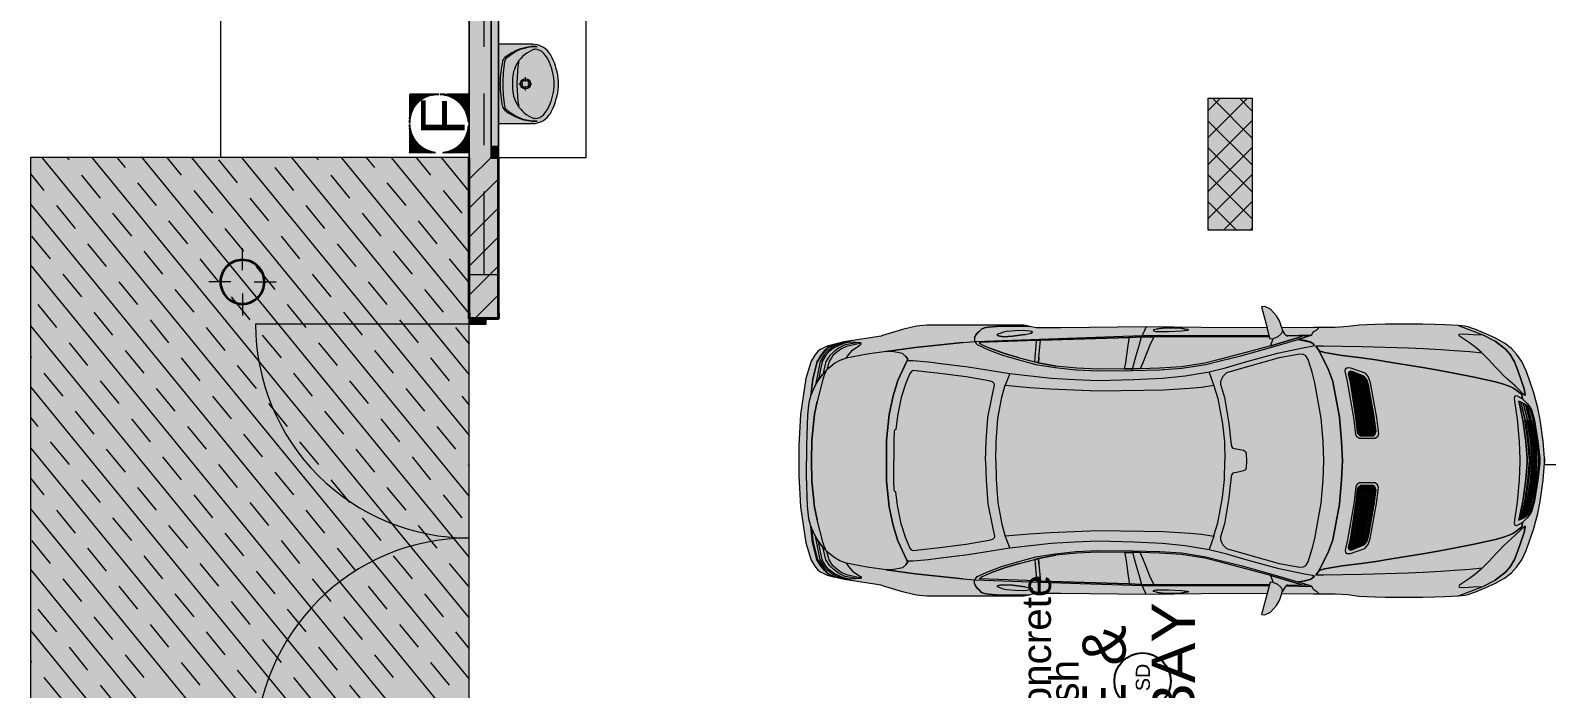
# Model space of a CAD drawing. Header units: millimetres. Extents: x -434067 to 834715, y -524312 to 693139.
# Drawn here: x 227685 to 238047, y 250542 to 255039 of the extents above; entities that cross this region are included whole.
import ezdxf

# ---------------------------------------------------------------- set-up
doc = ezdxf.new("R2010")
doc.units = ezdxf.units.MM
doc.layers.get('0').update_dxf_attribs({"color": 120})
for name, color, linetype in [('Labels', 7, 'Continuous'), ('LIGHTING', 1, 'Continuous'), ('PDF_2D Drafting - General', 7, 'Continuous')]:
    doc.layers.add(name, color=color, linetype=linetype)
doc.layers.add('PDF_Interior$-$Furniture$', color=7, linetype='Continuous', true_color=0x6a6a6a)
doc.layers.add('PDF_Structural - Bearing', color=7, linetype='Continuous', true_color=0xffffff)
doc.styles.add('PDF Arial-BoldMT', font='arial.ttf')
doc.styles.add('PDF ArialMT', font='arial.ttf')
doc.styles.get("Standard").update_dxf_attribs({"font": 'arial.ttf'})

# ---------------------------------------------------------------- blocks, each defined once
blk = doc.blocks.new('SD')
blk.add_circle((-7.6, 4.5), 100)
at = {"insert": (-43, 28.4), "char_height": 50, "attachment_point": 1}
blk.add_mtext_dynamic_manual_height_columns('SD', width=168.258, gutter_width=12.5, heights=[2.5], dxfattribs=at)

msp = doc.modelspace()

# ---------------------------------------------------------------- hatches: boundary and pattern name
at = {"layer": 'LIGHTING'}
h = msp.add_hatch(dxfattribs=at)
h.set_pattern_fill('ANSI31', color=1, angle=90)
h.set_pattern_definition([(135, (302847.09107, -102871.42838), (-0.08838834765, -0.08838834765), [])])
h.paths.add_polyline_path([(230278, 254203), (230454, 254203, -0.378758), (230278, 254402)])
h.paths.add_polyline_path([(230678, 254203), (230678, 254387, -0.358673), (230503, 254203)])
h.paths.add_polyline_path([(230278, 254603), (230278, 254402, -0.414214), (230478, 254602)])
h.paths.add_polyline_path([(230478, 254602, -0.393647), (230678, 254416), (230678, 254603)])
at = {"layer": 'PDF_2D Drafting - General', "true_color": 0xffffff, "transparency": 33554559}
msp.add_hatch(color=7, dxfattribs=at).paths.add_polyline_path([(227685, 254171), (230662, 254171), (230684, 254171), (230684, 249971), (230584, 249971), (230584, 249871), (227685, 249871)])
at = {"layer": 'PDF_Interior$-$Furniture$', "true_color": 0xffffff, "transparency": 33554559}
for points in [[(231113, 254944), (230884, 254944), (230884, 254404), (231113, 254404), (231129, 254404), (231145, 254406), (231160, 254410), (231175, 254416), (231190, 254423), (231203, 254432), (231215, 254443), (231226, 254455), (231238, 254472), (231249, 254491), (231258, 254510), (231266, 254530), (231273, 254549), (231279, 254571), (231284, 254591), (231288, 254612), (231291, 254634), (231294, 254655), (231294, 254674), (231294, 254692), (231291, 254714), (231288, 254735), (231284, 254756), (231279, 254777), (231274, 254794), (231266, 254817), (231258, 254837), (231249, 254856), (231238, 254875), (231226, 254892), (231215, 254904), (231203, 254915), (231190, 254924), (231175, 254931), (231160, 254937), (231145, 254941), (231129, 254943), (231121, 254944)], [(238032, 252116), (238023, 252233), (238002, 252379), (237986, 252461), (237974, 252511), (237960, 252563), (237927, 252656), (237908, 252713), (237877, 252776), (237841, 252828), (237808, 252866), (237759, 252902), (237734, 252917), (237698, 252937), (237628, 252968), (237557, 252997), (237541, 253003), (237511, 253013), (237488, 253018), (237443, 253024), (237352, 253028), (237282, 253030), (237198, 253032), (236945, 253032), (236875, 253030), (236818, 253028), (236766, 253026), (236747, 253024), (236691, 253015), (236601, 253009), (236454, 253009), (236237, 253006), (236221, 253054), (236202, 253088), (236161, 253135), (236121, 253152), (236099, 253150), (236136, 253007), (235685, 253010), (235312, 253013), (234727, 253006), (234633, 253006), (234574, 253008), (234558, 253008), (234516, 253017), (234488, 253023), (234471, 253026), (233812, 253026), (233764, 253021), (233744, 253018), (233721, 253013), (233645, 252995), (233509, 252954), (233499, 252950), (233394, 252935), (233247, 252911), (233182, 252896), (233130, 252882), (233103, 252869), (233083, 252858), (233065, 252843), (233045, 252821), (233021, 252779), (232984, 252660), (232949, 252416), (232937, 252202), (232936, 252099), (238032, 252099)], [(238032, 252083), (238032, 252099), (232936, 252099), (232937, 251997), (232949, 251783), (232984, 251539), (233021, 251420), (233045, 251378), (233065, 251356), (233083, 251341), (233103, 251330), (233130, 251317), (233182, 251303), (233247, 251288), (233394, 251264), (233499, 251249), (233509, 251245), (233645, 251204), (233721, 251186), (233744, 251181), (233764, 251178), (233812, 251173), (234471, 251173), (234488, 251176), (234516, 251182), (234558, 251191), (234574, 251191), (234633, 251193), (234727, 251193), (235312, 251186), (235685, 251189), (236136, 251193), (236099, 251049), (236121, 251047), (236161, 251064), (236202, 251111), (236221, 251145), (236237, 251193), (236454, 251190), (236601, 251190), (236691, 251184), (236747, 251175), (236766, 251173), (236818, 251171), (236875, 251169), (236945, 251167), (237198, 251167), (237282, 251169), (237352, 251171), (237443, 251175), (237488, 251181), (237511, 251186), (237541, 251196), (237557, 251202), (237628, 251231), (237698, 251262), (237734, 251282), (237759, 251297), (237808, 251333), (237841, 251371), (237877, 251423), (237908, 251486), (237927, 251544), (237960, 251635), (237974, 251688), (237986, 251738), (238002, 251820), (238023, 251966)]]:
    msp.add_hatch(color=7, dxfattribs=at).paths.add_polyline_path(points)
at = {"layer": 'PDF_Structural - Bearing', "transparency": 33554559}
for color, points in [(256, [(230884, 254171), (230834, 254171), (230684, 254171), (230684, 255671), (230834, 255671), (230884, 255671)]), (256, [(230884, 254171), (230834, 254171), (230684, 254171), (230684, 255671), (230834, 255671), (230884, 255671)]), (7, [(230684, 254171), (230834, 254171), (230884, 254171), (230884, 253071), (230799, 253071), (230684, 253071)])]:
    msp.add_hatch(color=color, dxfattribs=at).paths.add_polyline_path(points)

# ---------------------------------------------------------------- linework, layer by layer
at = {"layer": 'PDF_2D Drafting - General', "color": 8, "lineweight": 15, "true_color": 0x7f7f7f}
for points in [[(230884, 254171), (231484, 254171), (231484, 256575)], [(230662, 254171), (227685, 254171), (227685, 249871), (230584, 249871), (230584, 249971), (230684, 249971), (230684, 254171), (230662, 254171), (227685, 254171), (227685, 245572), (230662, 245572), (230684, 245572), (230684, 249771), (230584, 249771), (230584, 249871), (227685, 249871), (227685, 245572), (230662, 245572), (230944, 245572)], [(238320, 252071), (238314, 252071), (238032, 252071)]]:
    msp.add_lwpolyline(points, dxfattribs=at)
at = {"layer": 'PDF_2D Drafting - General', "color": 253, "lineweight": 18, "true_color": 0xaaaaaa}
for points in [[(235735, 254307), (236003, 254575)], [(235735, 254491), (235819, 254575)], [(236034, 254303), (235763, 254575)], [(236034, 254487), (235947, 254575)], [(235735, 254123), (236034, 254423)], [(236034, 254120), (235735, 254420)], [(235735, 253939), (236034, 254239)], [(236034, 253936), (235735, 254236)], [(227764, 254171), (230684, 250607)], [(227935, 254171), (227949, 254154)], [(228105, 254171), (230684, 251023)], [(228276, 254171), (228332, 254102)], [(228446, 254171), (230684, 251439)], [(228617, 254171), (228716, 254050)], [(228787, 254171), (230684, 251855)], [(228971, 254154), (229099, 253998)], [(229128, 254171), (230684, 252271)], [(229355, 254102), (229483, 253946)], [(229469, 254171), (230684, 252687)], [(229639, 254171), (229653, 254154)], [(229810, 254171), (230684, 253103)], [(229980, 254171), (230037, 254102)], [(230151, 254171), (230684, 253520)], [(230321, 254171), (230420, 254050)], [(230492, 254171), (230684, 253936)], [(230676, 254154), (230684, 254144)], [(227685, 254060), (227778, 253946)], [(228034, 254050), (228162, 253894)], [(228417, 253998), (228545, 253842)], [(229738, 254050), (229866, 253894)], [(230122, 253998), (230250, 253842)], [(235735, 253755), (236034, 254055)], [(236034, 253752), (235735, 254052)], [(228801, 253946), (228929, 253790)], [(229185, 253894), (229312, 253738)], [(230506, 253946), (230633, 253790)], [(227685, 253852), (230684, 250190)], [(227863, 253842), (227991, 253686)], [(228247, 253790), (228375, 253634)], [(229568, 253842), (229696, 253686)], [(229952, 253790), (230079, 253634)], [(235927, 253675), (235735, 253868)], [(235838, 253675), (236034, 253871)], [(228630, 253738), (228758, 253582)], [(229014, 253686), (229142, 253530)], [(230335, 253738), (230463, 253582)], [(235744, 253675), (235735, 253684)], [(236022, 253675), (236034, 253688)], [(227693, 253634), (227821, 253478)], [(228076, 253582), (228204, 253426)], [(229398, 253634), (229525, 253478)], [(229781, 253582), (229909, 253426)], [(228460, 253530), (228588, 253374)], [(228843, 253478), (228971, 253322)], [(230165, 253530), (230293, 253374)], [(230548, 253478), (230676, 253322)], [(227685, 253436), (230584, 249896)], [(227906, 253374), (228034, 253218)], [(229227, 253426), (229355, 253270)], [(229611, 253374), (229738, 253218)], [(228290, 253322), (228417, 253166)], [(228673, 253270), (228801, 253114)], [(229994, 253322), (230122, 253166)], [(230378, 253270), (230506, 253114)], [(227735, 253166), (227863, 253010)], [(229057, 253218), (229185, 253062)], [(229440, 253166), (229568, 253010)], [(228119, 253114), (228247, 252958)], [(228503, 253062), (228630, 252905)], [(229824, 253114), (229952, 252958)], [(230207, 253062), (230335, 252905)], [(227685, 253020), (230264, 249871)], [(228886, 253010), (229014, 252853)], [(229270, 252958), (229398, 252802)], [(230591, 253010), (230684, 252895)], [(227949, 252905), (228076, 252749)], [(228332, 252853), (228460, 252697)], [(229653, 252905), (229781, 252749)], [(230037, 252853), (230165, 252697)], [(227685, 252812), (227693, 252802)], [(228716, 252802), (228843, 252645)], [(229099, 252749), (229227, 252593)], [(230420, 252802), (230548, 252645)], [(227778, 252697), (227906, 252541)], [(228162, 252645), (228290, 252489)], [(229483, 252697), (229611, 252541)], [(229866, 252645), (229994, 252489)], [(227685, 252603), (229923, 249871)], [(228545, 252593), (228673, 252437)], [(228929, 252541), (229057, 252385)], [(230250, 252593), (230378, 252437)], [(230633, 252541), (230684, 252479)], [(227991, 252437), (228119, 252281)], [(229312, 252489), (229440, 252333)], [(229696, 252437), (229824, 252281)], [(227685, 252395), (227735, 252333)], [(228375, 252385), (228503, 252229)], [(228758, 252333), (228886, 252177)], [(230079, 252385), (230207, 252229)], [(230463, 252333), (230591, 252177)], [(227821, 252229), (227949, 252073)], [(229142, 252281), (229270, 252125)], [(229525, 252229), (229653, 252073)], [(227685, 252187), (229582, 249871)], [(228204, 252177), (228332, 252021)], [(228588, 252125), (228716, 251969)], [(229909, 252177), (230037, 252021)], [(230293, 252125), (230420, 251969)], [(228971, 252073), (229099, 251917)], [(229355, 252021), (229483, 251865)], [(230676, 252073), (230684, 252063)], [(227685, 251979), (227778, 251865)], [(228034, 251969), (228162, 251813)], [(228417, 251917), (228545, 251761)], [(229738, 251969), (229866, 251813)], [(230122, 251917), (230250, 251761)], [(228801, 251865), (228929, 251709)], [(229185, 251813), (229312, 251657)], [(230506, 251865), (230633, 251709)], [(227685, 251771), (229241, 249871)], [(227863, 251761), (227991, 251605)], [(228247, 251709), (228375, 251553)], [(229568, 251761), (229696, 251605)], [(229952, 251709), (230079, 251553)], [(228630, 251657), (228758, 251501)], [(229014, 251605), (229142, 251449)], [(230335, 251657), (230463, 251501)], [(227693, 251553), (227821, 251397)], [(228076, 251501), (228204, 251345)], [(229398, 251553), (229525, 251397)], [(229781, 251501), (229909, 251345)], [(228460, 251449), (228588, 251293)], [(228843, 251397), (228971, 251241)], [(230165, 251449), (230293, 251293)], [(230548, 251397), (230676, 251241)], [(227685, 251355), (228900, 249871)], [(227906, 251293), (228034, 251137)], [(229227, 251345), (229355, 251189)], [(229611, 251293), (229738, 251137)], [(228290, 251241), (228417, 251085)], [(228673, 251189), (228801, 251033)], [(229994, 251241), (230122, 251085)], [(230378, 251189), (230506, 251033)], [(227735, 251085), (227863, 250929)], [(229057, 251137), (229185, 250981)], [(229440, 251085), (229568, 250929)], [(228119, 251033), (228247, 250877)], [(229824, 251033), (229952, 250877)], [(227685, 250939), (228559, 249871)], [(228503, 250981), (228630, 250825)], [(228886, 250929), (229014, 250773)], [(230207, 250981), (230335, 250825)], [(230591, 250929), (230684, 250815)], [(227949, 250825), (228076, 250669)], [(229270, 250877), (229398, 250721)], [(229653, 250825), (229781, 250669)], [(227685, 250731), (227693, 250721)], [(228332, 250773), (228460, 250617)], [(228716, 250721), (228843, 250565)], [(230037, 250773), (230165, 250617)], [(230420, 250721), (230548, 250565)], [(227778, 250617), (227906, 250460)], [(229099, 250669), (229227, 250513)], [(229483, 250617), (229611, 250460)], [(228162, 250565), (228290, 250409)], [(229866, 250565), (229994, 250409)]]:
    msp.add_lwpolyline(points, dxfattribs=at)
at = {"layer": 'PDF_2D Drafting - General', "color": 8, "lineweight": 15, "true_color": 0x7f7f7f}
msp.add_lwpolyline([(236034, 253675), (235735, 253675), (235735, 254575), (236034, 254575)], close=True, dxfattribs=at)
at = {"layer": 'PDF_2D Drafting - General', "color": 7, "lineweight": 0, "true_color": 0xffffff, "transparency": 33554559}
msp.add_solid([(236034, 253675), (235735, 253675), (236034, 254575), (235735, 254575)], dxfattribs=at)
at = {"layer": 'PDF_Interior$-$Furniture$', "lineweight": 20}
for points in [[(231113, 254944), (230884, 254944), (230884, 254404), (231113, 254404)], [(230884, 254588), (230884, 254759)], [(231068, 254690), (231068, 254719)], [(231022, 254674), (231051, 254674)], [(231068, 254628), (231068, 254657)], [(231084, 254674), (231113, 254674)], [(238032, 252116), (238032, 252099), (238032, 252116), (238032, 252099), (238032, 252083), (238032, 252099), (238032, 252116), (238023, 252233), (238002, 252379), (237986, 252461), (237974, 252511), (237960, 252563), (237927, 252656), (237908, 252713), (237877, 252776), (237841, 252828), (237808, 252866), (237759, 252902), (237734, 252917), (237698, 252937), (237628, 252968), (237557, 252997), (237541, 253003), (237511, 253013), (237488, 253018), (237443, 253024), (237352, 253028), (237282, 253030), (237198, 253032), (236945, 253032), (236875, 253030), (236818, 253028), (236766, 253026), (236747, 253024), (236691, 253015), (236601, 253009), (236454, 253009), (236237, 253006), (236221, 253054), (236202, 253088), (236161, 253135), (236121, 253152), (236099, 253150), (236136, 253007), (235685, 253010), (235312, 253013), (234727, 253006), (234633, 253006), (234574, 253008), (234558, 253008), (234516, 253017), (234488, 253023), (234471, 253026), (233812, 253026), (233764, 253021), (233744, 253018), (233721, 253013), (233645, 252995), (233509, 252954), (233499, 252950), (233394, 252935), (233247, 252911), (233182, 252896), (233130, 252882), (233103, 252869), (233083, 252858), (233065, 252843), (233045, 252821), (233021, 252779), (232984, 252660), (232949, 252416), (232937, 252202), (232936, 252099), (232937, 251997), (232949, 251783), (232984, 251539), (233021, 251420), (233045, 251378), (233065, 251356), (233083, 251341), (233103, 251330), (233130, 251317), (233182, 251303), (233178, 251305), (233147, 251318), (233132, 251329), (233113, 251348), (233090, 251376), (233060, 251423), (233029, 251540), (233018, 251648)], [(233593, 252969), (233593, 252969)], [(234058, 252906), (233947, 252896), (233731, 252873), (233947, 252896), (234058, 252906), (234139, 252913), (234143, 252913), (234581, 252929), (235283, 252954), (235667, 252953), (236150, 252954), (235667, 252953), (235288, 252953)], [(234136, 252939), (234146, 252960), (234159, 252975), (234166, 252980), (234170, 252983), (234166, 252980), (234159, 252975), (234146, 252960), (234136, 252939), (234137, 252918), (234141, 252909), (234148, 252899)], [(234143, 252913), (234581, 252929), (235283, 252954), (235279, 252945), (235283, 252954)], [(234356, 252981), (234336, 252977), (234316, 252971), (234294, 252963), (234294, 252954), (234310, 252949), (234337, 252946), (234396, 252949), (234483, 252961), (234396, 252949), (234337, 252946), (234310, 252949), (234294, 252954), (234294, 252963)], [(234514, 252984), (234493, 252987), (234472, 252988), (234415, 252986), (234357, 252981), (234356, 252981), (234336, 252977), (234316, 252971)], [(234529, 252981), (234514, 252984), (234493, 252987), (234472, 252988), (234415, 252986), (234357, 252981)], [(234465, 252958), (234464, 252960)], [(234483, 252961), (234525, 252970)], [(236383, 252952), (236353, 252941), (236321, 252931), (236162, 252885), (235949, 252826), (235819, 252793), (235710, 252766), (235552, 252740), (235401, 252731), (235270, 252728), (235217, 252727)], [(235310, 253013), (235306, 253002), (235301, 252993), (235291, 252974), (235287, 252963), (235283, 252954), (235287, 252963)], [(235301, 252993), (235306, 253002)], [(235303, 252987), (235303, 252987)], [(235423, 253005), (235422, 253005), (235402, 253002), (235381, 252998), (235361, 252993), (235361, 252987), (235377, 252983), (235404, 252981), (235463, 252981), (235551, 252986), (235592, 252991), (235601, 252994), (235596, 252996)], [(235361, 252993), (235361, 252987), (235377, 252983), (235404, 252981), (235463, 252981), (235551, 252986), (235592, 252991), (235601, 252994), (235596, 252996), (235580, 252999), (235559, 253003), (235580, 252999)], [(235381, 252998), (235402, 253002), (235422, 253005)], [(235582, 252990), (235581, 252990)], [(235853, 252733), (235982, 252772), (236208, 252833), (236392, 252872), (236445, 252882), (236461, 252887), (236450, 252899), (236432, 252911), (236396, 252920), (236350, 252928), (236384, 252939), (236411, 252948), (236440, 252957), (236450, 252972), (236457, 252981), (236474, 252992), (236489, 253005), (236490, 253009)], [(236237, 253004), (236241, 252984), (236233, 252965), (236209, 252946), (236179, 252931), (236157, 252929), (236136, 253007)], [(236275, 252948), (236266, 252955), (236260, 252961), (236239, 252996)], [(236266, 252955), (236442, 252959)], [(236426, 252953), (236273, 252949)], [(236440, 252957), (236411, 252948), (236384, 252939), (236350, 252928), (236396, 252920), (236432, 252911), (236450, 252899), (236461, 252887)], [(236436, 252956), (236436, 252956)], [(237445, 253024), (237443, 253024), (237445, 253024), (237610, 252959), (237695, 252917), (237767, 252862), (237797, 252824), (237827, 252775), (237797, 252824), (237767, 252862), (237695, 252917)], [(237601, 252839), (237566, 252870), (237520, 252904), (237493, 252923), (237452, 252951), (237447, 252959), (237449, 252964), (237482, 252965), (237545, 252962), (237610, 252959)], [(237610, 252959), (237610, 252959)], [(237610, 252959), (237610, 252959)], [(233182, 252896), (233178, 252894), (233147, 252881), (233132, 252870), (233113, 252851), (233090, 252823), (233060, 252776), (233029, 252659), (233018, 252551)], [(233644, 252831), (233667, 252812), (233681, 252792), (233675, 252779), (233614, 252648), (233581, 252543), (233554, 252414), (233536, 252239), (233535, 252099), (233536, 252239), (233554, 252414), (233581, 252543), (233614, 252648), (233675, 252779), (233681, 252792), (233667, 252812), (233644, 252831), (233574, 252845), (233533, 252846), (233731, 252873), (233533, 252846), (233404, 252827), (233261, 252800), (233217, 252784), (233182, 252765), (233152, 252740), (233127, 252720), (233126, 252720), (233118, 252704), (233109, 252684), (233100, 252654), (233063, 252504), (233044, 252417), (233026, 252239), (233023, 252099), (233026, 252239), (233044, 252417), (233063, 252504)], [(233024, 252562), (233035, 252658), (233065, 252775), (233095, 252822), (233118, 252850), (233138, 252870), (233153, 252880), (233184, 252894), (233214, 252903)], [(233252, 252908), (233238, 252905), (233194, 252888), (233163, 252873), (233133, 252848), (233109, 252822), (233083, 252776), (233051, 252617)], [(233280, 252909), (233244, 252901), (233180, 252873), (233145, 252846), (233121, 252821), (233095, 252776), (233068, 252646)], [(233331, 252905), (233254, 252890), (233207, 252867), (233175, 252843), (233148, 252819), (233122, 252777), (233100, 252689)], [(233363, 252902), (233341, 252897), (233262, 252880), (233224, 252862), (233196, 252841), (233170, 252818), (233144, 252776), (233128, 252721)], [(233261, 252800), (233276, 252823), (233303, 252854), (233346, 252883), (233358, 252893), (233363, 252898), (233363, 252902), (233358, 252904), (233292, 252908), (233236, 252909)], [(233270, 252906), (233270, 252906)], [(234156, 252892), (234148, 252899), (234156, 252892), (234232, 252856), (234328, 252821), (234424, 252794), (234557, 252757), (234688, 252735), (234832, 252721), (234979, 252713), (235216, 252716), (235401, 252719), (235554, 252731), (235717, 252756), (235826, 252784), (235958, 252816), (236175, 252877), (236247, 252898), (236347, 252927), (236393, 252919), (236430, 252910), (236448, 252899), (236458, 252887)], [(234435, 252805), (234341, 252832), (234435, 252805), (234549, 252774), (234552, 252807), (234558, 252883), (234561, 252921), (234169, 252906), (234185, 252893), (234249, 252866)], [(234251, 252866), (234251, 252866)], [(235160, 252727), (235217, 252727), (235160, 252727), (234979, 252725), (234837, 252732), (234693, 252746), (234574, 252768), (234549, 252774), (234552, 252807), (234558, 252883), (234561, 252921), (234588, 252922), (234561, 252921)], [(234577, 252807), (234574, 252768), (234577, 252807), (234588, 252922), (235191, 252941), (235279, 252945), (235363, 252946), (235665, 252947), (236152, 252947), (235665, 252947), (235363, 252946)], [(235214, 252716), (235228, 252767), (235243, 252818), (235262, 252887), (235279, 252945), (235191, 252941), (234588, 252922)], [(235163, 252727), (235171, 252768), (235178, 252820), (235188, 252889), (235196, 252941)], [(235363, 252946), (235336, 252889), (235307, 252820), (235287, 252768), (235269, 252728)], [(236161, 252885), (236178, 252931)], [(236162, 252885), (236321, 252931), (236353, 252941)], [(237828, 252614), (237830, 252612), (237782, 252655), (237751, 252683), (237726, 252709), (237700, 252736), (237650, 252790), (237606, 252833), (237522, 252842), (237417, 252850), (237324, 252856), (237204, 252863), (237103, 252868), (236786, 252877), (236651, 252880), (236521, 252881), (236469, 252882)], [(233087, 252781), (233087, 252780)], [(233151, 252819), (233151, 252819)], [(233173, 252818), (233173, 252818)], [(233403, 252825), (233403, 252825)], [(233678, 252785), (233684, 252784), (233716, 252783), (233823, 252774), (233888, 252766), (234093, 252740), (234378, 252694), (234519, 252679), (234660, 252664), (234821, 252653), (234983, 252648), (235225, 252653), (235421, 252663), (235576, 252680), (235741, 252706), (235853, 252734)], [(234549, 252774), (234574, 252768), (234693, 252746)], [(236525, 252100), (236520, 252231), (236506, 252389), (236463, 252632), (236445, 252703), (236417, 252790), (236401, 252815), (236385, 252824), (236361, 252828), (236220, 252802), (235994, 252739), (235860, 252700), (235834, 252675), (235824, 252657), (235819, 252639), (235819, 252621), (235845, 252530), (235876, 252354), (235888, 252229), (235893, 252196), (235903, 252186), (235939, 252177), (235976, 252171), (235988, 252162), (235994, 252148), (235995, 252099), (235994, 252051), (235988, 252037), (235976, 252029), (235939, 252022), (235903, 252013), (235893, 252003), (235888, 251970), (235876, 251845), (235845, 251669), (235819, 251578), (235819, 251560), (235824, 251542), (235834, 251524), (235860, 251499), (235994, 251460), (236220, 251397), (236361, 251371), (236385, 251375), (236401, 251384), (236417, 251409), (236445, 251496), (236463, 251567), (236506, 251810), (236520, 251968), (236525, 252099)], [(236510, 252844), (236510, 252844)], [(236673, 252816), (236673, 252816)], [(236674, 252815), (236674, 252815)], [(236674, 252815), (236674, 252815)], [(237728, 252708), (237726, 252709), (237700, 252736), (237650, 252790)], [(233124, 252716), (233097, 252685), (233067, 252644), (233046, 252609), (233018, 252548), (233011, 252523), (233005, 252496), (233000, 252455), (232996, 252412), (232988, 252201), (232988, 252099)], [(233046, 252609), (233067, 252644), (233097, 252685)], [(234213, 252100), (234216, 252232), (234228, 252394), (234257, 252541), (234274, 252616), (234271, 252626), (234260, 252637), (234236, 252646), (234081, 252672), (233881, 252698), (233816, 252705), (233718, 252716), (233709, 252710), (233696, 252696), (233668, 252630), (233636, 252530), (233610, 252405), (233600, 252313), (233593, 252311), (233588, 252301), (233585, 252239), (233585, 252100)], [(233750, 252711), (233747, 252713)], [(234378, 252694), (234346, 252615), (234345, 252609)], [(235773, 252611), (235772, 252616), (235741, 252706)], [(236797, 252677), (236815, 252657), (236828, 252620), (236865, 252402), (236879, 252298), (236873, 252280), (236864, 252269), (236775, 252269), (236765, 252276), (236755, 252293), (236743, 252395), (236706, 252636), (236693, 252693), (236697, 252707), (236707, 252710), (236724, 252707)], [(236759, 252693), (236766, 252658)], [(233018, 252548), (233018, 252551)], [(234282, 252100), (234284, 252229), (234296, 252387), (234323, 252534), (234345, 252609), (234346, 252615), (234513, 252599), (234655, 252590), (234819, 252584), (234983, 252577), (235136, 252578), (235295, 252581), (235428, 252584), (235608, 252594), (235688, 252602), (235772, 252616), (235773, 252611), (235800, 252524), (235832, 252352), (235845, 252229), (235847, 252100)], [(235772, 252616), (235772, 252616)], [(237986, 251966), (238000, 252082), (238000, 252099), (238000, 252082), (237986, 251966), (237963, 251822), (237943, 251749), (237934, 251734), (237932, 251731), (237925, 251722), (237913, 251708), (237900, 251696), (237881, 251676), (237877, 251647), (237881, 251676), (237841, 251655), (237834, 251657), (237829, 251664), (237828, 251675), (237832, 251709), (237848, 251816), (237861, 251968), (237866, 252091), (237866, 252099), (237866, 252108), (237861, 252231), (237848, 252383), (237832, 252490), (237828, 252524), (237829, 252535), (237834, 252542), (237841, 252544), (237881, 252523), (237877, 252552), (237881, 252523), (237900, 252503), (237913, 252491), (237925, 252477), (237932, 252468), (237934, 252465), (237943, 252450), (237963, 252377), (237986, 252233)], [(237872, 252570), (237830, 252612)], [(237874, 252568), (237872, 252570), (237871, 252570)], [(237874, 252568), (237898, 252546)], [(233063, 252497), (233063, 252497)], [(237868, 252501), (237898, 252377)], [(237903, 252377), (237874, 252499)], [(237885, 252494), (237915, 252377)], [(237919, 252377), (237890, 252492)], [(237900, 252485), (237928, 252377)], [(237932, 252377), (237905, 252482)], [(237915, 252472), (237940, 252377)], [(237944, 252377), (237921, 252465)], [(237934, 252465), (237943, 252450), (237963, 252377)], [(236767, 252251), (236754, 252259)], [(233124, 251483), (233097, 251514), (233067, 251555), (233046, 251590), (233018, 251651), (233011, 251676), (233005, 251703), (233000, 251745), (232996, 251788), (232988, 251998), (232988, 252100)], [(233644, 251368), (233667, 251387), (233681, 251408), (233675, 251420), (233614, 251551), (233581, 251656), (233554, 251785), (233536, 251960), (233535, 252100), (233536, 251960), (233554, 251785), (233581, 251656), (233614, 251551), (233675, 251420), (233681, 251408), (233667, 251387), (233644, 251368), (233574, 251354), (233533, 251353), (233731, 251326), (233533, 251353), (233404, 251372), (233261, 251399), (233217, 251416), (233182, 251435), (233152, 251459), (233127, 251479), (233126, 251479), (233118, 251495), (233109, 251515), (233100, 251545), (233063, 251695), (233044, 251782), (233026, 251960), (233023, 252100), (233026, 251960), (233044, 251782), (233063, 251695)], [(234213, 252099), (234216, 251967), (234228, 251805), (234257, 251658), (234274, 251583), (234271, 251573), (234260, 251562), (234236, 251553), (234081, 251527), (233881, 251501), (233816, 251494), (233718, 251483), (233709, 251489), (233696, 251504), (233668, 251569), (233636, 251669), (233610, 251794), (233600, 251886), (233593, 251888), (233588, 251898), (233585, 251960), (233585, 252099)], [(234282, 252099), (234284, 251970), (234296, 251812), (234323, 251665), (234345, 251590), (234346, 251585), (234513, 251600), (234655, 251609), (234819, 251615), (234983, 251622), (235136, 251621), (235295, 251618), (235428, 251615), (235608, 251605), (235688, 251597), (235772, 251583), (235773, 251588), (235800, 251675), (235832, 251847), (235845, 251970), (235847, 252099)], [(236136, 251193), (236099, 251049), (236121, 251047), (236161, 251064), (236202, 251111), (236221, 251145), (236237, 251193), (236454, 251190), (236601, 251190), (236691, 251184), (236747, 251175), (236766, 251173), (236818, 251171), (236875, 251169), (236945, 251167), (237198, 251167), (237282, 251169), (237352, 251171), (237443, 251175), (237488, 251181), (237511, 251186), (237541, 251196), (237557, 251202), (237628, 251231), (237698, 251262), (237734, 251282), (237759, 251297), (237808, 251333), (237841, 251371), (237877, 251423), (237908, 251486), (237927, 251544), (237960, 251635), (237974, 251688), (237986, 251738), (238002, 251820), (238023, 251966), (238032, 252083)], [(236797, 251522), (236815, 251542), (236828, 251579), (236865, 251797), (236879, 251901), (236873, 251919), (236864, 251930), (236775, 251931), (236765, 251923), (236755, 251906), (236743, 251804), (236706, 251563), (236693, 251507), (236697, 251492), (236707, 251488), (236724, 251492)], [(236767, 251948), (236754, 251940)], [(237868, 251698), (237898, 251822)], [(237903, 251822), (237874, 251700)], [(237885, 251705), (237915, 251822)], [(237919, 251822), (237890, 251708)], [(237900, 251714), (237928, 251822)], [(237932, 251822), (237905, 251717)], [(237915, 251727), (237940, 251822)], [(237944, 251822), (237921, 251734)], [(237934, 251734), (237943, 251749), (237963, 251822)], [(233018, 251651), (233018, 251648)], [(233024, 251637), (233035, 251541), (233065, 251424), (233095, 251377), (233118, 251349), (233138, 251329), (233153, 251319), (233184, 251305), (233214, 251296)], [(233063, 251702), (233063, 251702)], [(237872, 251629), (237830, 251588)], [(237874, 251631), (237872, 251629), (237871, 251629)], [(237874, 251631), (237898, 251653)], [(233046, 251590), (233067, 251555), (233097, 251514)], [(233252, 251291), (233238, 251294), (233194, 251311), (233163, 251326), (233133, 251351), (233109, 251377), (233083, 251423), (233051, 251582)], [(233280, 251291), (233244, 251299), (233180, 251326), (233145, 251353), (233121, 251378), (233095, 251423), (233068, 251553)], [(233331, 251294), (233254, 251309), (233207, 251332), (233175, 251356), (233148, 251380), (233122, 251422), (233100, 251510)], [(233678, 251414), (233684, 251415), (233716, 251416), (233823, 251425), (233888, 251433), (234093, 251459), (234378, 251505), (234519, 251520), (234660, 251535), (234821, 251546), (234983, 251551), (235225, 251546), (235421, 251536), (235576, 251519), (235741, 251493), (235853, 251465)], [(234378, 251505), (234346, 251585), (234345, 251590)], [(235773, 251588), (235772, 251583), (235741, 251493)], [(235772, 251583), (235772, 251583)], [(237828, 251585), (237830, 251588), (237782, 251545), (237751, 251516), (237726, 251490), (237700, 251463), (237650, 251409), (237606, 251366), (237522, 251357), (237417, 251349), (237324, 251343), (237204, 251335), (237103, 251332), (236786, 251322), (236651, 251319), (236521, 251318), (236469, 251317)], [(236759, 251506), (236766, 251541)], [(233087, 251418), (233087, 251419)], [(233363, 251297), (233341, 251302), (233262, 251319), (233224, 251337), (233196, 251359), (233170, 251381), (233144, 251423), (233128, 251478)], [(233261, 251399), (233276, 251376), (233303, 251345), (233346, 251316), (233358, 251307), (233363, 251301), (233363, 251297), (233358, 251295), (233292, 251291), (233236, 251290)], [(233750, 251488), (233747, 251486)], [(234156, 251307), (234148, 251300), (234156, 251307), (234232, 251343), (234328, 251378), (234424, 251405), (234557, 251442), (234688, 251464), (234832, 251478), (234979, 251486), (235216, 251483), (235401, 251480), (235554, 251469), (235717, 251443), (235826, 251415), (235958, 251383), (236175, 251322), (236247, 251301), (236347, 251272), (236393, 251280), (236430, 251290), (236448, 251300), (236458, 251312)], [(234435, 251394), (234341, 251367), (234435, 251394), (234549, 251425), (234552, 251392), (234558, 251316), (234561, 251278), (234169, 251293), (234185, 251306), (234249, 251333)], [(235160, 251472), (235217, 251472), (235160, 251472), (234979, 251474), (234837, 251467), (234693, 251453), (234574, 251431), (234549, 251425), (234552, 251392), (234558, 251316), (234561, 251278), (234588, 251277), (234561, 251278)], [(234549, 251425), (234574, 251431), (234693, 251453)], [(234577, 251392), (234574, 251431), (234577, 251392), (234588, 251277), (235191, 251258), (235279, 251254), (235363, 251253), (235665, 251252), (236152, 251252), (235665, 251252), (235363, 251253)], [(235214, 251483), (235228, 251432), (235243, 251381), (235262, 251312), (235279, 251254), (235191, 251258), (234588, 251277)], [(235163, 251472), (235171, 251431), (235178, 251380), (235188, 251310), (235196, 251258)], [(236383, 251247), (236353, 251258), (236321, 251268), (236162, 251314), (235949, 251373), (235819, 251406), (235710, 251433), (235552, 251459), (235401, 251468), (235270, 251471), (235217, 251472)], [(235363, 251253), (235336, 251310), (235307, 251380), (235287, 251431), (235269, 251471)], [(235853, 251466), (235982, 251427), (236208, 251366), (236392, 251327), (236445, 251317), (236461, 251312), (236450, 251300), (236432, 251288), (236396, 251279), (236350, 251271), (236384, 251260), (236411, 251251), (236440, 251242), (236450, 251227), (236457, 251219), (236474, 251207), (236489, 251194), (236490, 251190)], [(237445, 251175), (237443, 251175), (237445, 251175), (237610, 251240), (237695, 251282), (237767, 251338), (237797, 251374), (237827, 251424), (237797, 251374), (237767, 251338), (237695, 251282)], [(237728, 251491), (237726, 251490), (237700, 251463), (237650, 251409)], [(233123, 251378), (233123, 251378)], [(233123, 251378), (233123, 251378)], [(233151, 251380), (233151, 251380)], [(233173, 251381), (233173, 251381)], [(236237, 251195), (236241, 251215), (236233, 251234), (236209, 251253), (236179, 251268), (236157, 251270), (236136, 251193), (235685, 251189), (235312, 251186), (234727, 251193), (234633, 251193), (234574, 251191), (234558, 251191), (234516, 251182), (234488, 251176), (234471, 251173), (233812, 251173), (233764, 251178), (233744, 251181), (233721, 251186), (233645, 251204), (233509, 251245), (233499, 251249), (233394, 251264), (233247, 251288), (233182, 251303)], [(233270, 251293), (233270, 251293)], [(233403, 251374), (233403, 251374)], [(234058, 251293), (233947, 251303), (233731, 251326), (233947, 251303), (234058, 251293), (234139, 251286), (234143, 251286), (234581, 251270), (235283, 251246), (235667, 251246), (236150, 251245), (235667, 251246), (235288, 251246)], [(234136, 251260), (234146, 251239), (234159, 251224), (234166, 251219), (234170, 251216), (234166, 251219), (234159, 251224), (234146, 251239), (234136, 251260), (234137, 251281), (234141, 251290), (234148, 251300)], [(234251, 251333), (234251, 251333)], [(236161, 251314), (236178, 251268)], [(236162, 251314), (236321, 251268), (236353, 251258)], [(236440, 251242), (236411, 251251), (236384, 251260), (236350, 251271), (236396, 251279), (236432, 251288), (236450, 251300), (236461, 251312)], [(236510, 251355), (236510, 251355)], [(236673, 251383), (236673, 251383)], [(236674, 251384), (236674, 251384)], [(236674, 251384), (236674, 251384)], [(237601, 251360), (237566, 251329), (237520, 251295), (237493, 251276), (237452, 251248), (237447, 251240), (237449, 251235), (237482, 251234), (237545, 251237), (237610, 251240)], [(233593, 251230), (233593, 251230)], [(234143, 251286), (234581, 251270), (235283, 251246), (235279, 251254), (235283, 251246)], [(234356, 251218), (234336, 251222), (234316, 251228), (234294, 251237), (234294, 251245), (234310, 251250), (234337, 251252), (234396, 251249), (234483, 251238), (234396, 251249), (234337, 251252), (234310, 251250), (234294, 251245), (234294, 251237)], [(234514, 251216), (234493, 251212), (234472, 251211), (234415, 251213), (234357, 251218), (234356, 251218), (234336, 251222), (234316, 251228)], [(234529, 251218), (234514, 251216), (234493, 251212), (234472, 251211), (234415, 251213), (234357, 251218)], [(234465, 251241), (234464, 251240)], [(234483, 251238), (234525, 251229)], [(235310, 251186), (235306, 251197), (235301, 251206), (235291, 251225), (235287, 251236), (235283, 251246), (235287, 251236)], [(235301, 251206), (235306, 251197)], [(235303, 251212), (235303, 251212)], [(235423, 251194), (235422, 251194), (235402, 251197), (235381, 251201), (235361, 251206), (235361, 251212), (235377, 251216), (235404, 251218), (235463, 251218), (235551, 251213), (235592, 251208), (235601, 251205), (235596, 251202)], [(235361, 251206), (235361, 251212), (235377, 251216), (235404, 251218), (235463, 251218), (235551, 251213), (235592, 251208), (235601, 251205), (235596, 251202), (235580, 251200), (235559, 251196), (235580, 251200)], [(235381, 251201), (235402, 251197), (235422, 251194)], [(235582, 251209), (235581, 251209)], [(236275, 251251), (236266, 251245), (236260, 251238), (236239, 251203)], [(236266, 251244), (236442, 251240)], [(236426, 251246), (236273, 251250)], [(236436, 251243), (236436, 251243)], [(237610, 251240), (237610, 251240)], [(237610, 251240), (237610, 251240)]]:
    msp.add_lwpolyline(points, dxfattribs=at)
for points in [[(230895, 254669, 0.056181), (230912, 254519, 0.166073), (230927, 254494, 0.172775), (231144, 254418, -0.182729), (230942, 254494, -0.180994), (230927, 254521, -0.032532), (230916, 254673, -0.032537), (230927, 254826, -0.184013), (230942, 254853, -0.183454), (231142, 254930, 0.173319), (230927, 254853, 0.169238), (230912, 254828, 0.055638), (230895, 254679)], [(231119, 254403, 0.226465), (231226, 254455, 0.048226), (231249, 254491, 0.095592), (231294, 254655, 0.012571), (231294, 254674, 0.012568), (231294, 254692, 0.095775), (231249, 254856, 0.049742), (231226, 254892, 0.227367), (231119, 254944)], [(231127, 254910, 0.157117), (231013, 254817, 0.136011), (230979, 254693, 0.024152), (230979, 254674, 0.024146), (230979, 254654, 0.136003), (231013, 254530, 0.157206), (231127, 254437)], [(231022, 254825, 0.038963), (231010, 254674, 0.03902), (231022, 254523)], [(231132, 254437, 0.219009), (231194, 254465, 0.128681), (231255, 254599, 0.060307), (231264, 254674, 0.060184), (231255, 254748, 0.128681), (231194, 254882, 0.217621), (231132, 254910)]]:
    msp.add_lwpolyline(points, format="xyb", dxfattribs=at)
for points in [[(234184, 252999), (234170, 252983), (234184, 252999), (234206, 253006), (234230, 253012), (234287, 253016), (234379, 253019), (234464, 253018), (234516, 253017), (234464, 253018), (234379, 253019), (234287, 253016), (234230, 253012), (234206, 253006)], [(234525, 252970), (234534, 252977), (234529, 252981), (234534, 252977)], [(235481, 253007), (235423, 253005), (235481, 253007), (235538, 253006), (235559, 253003), (235538, 253006)], [(234341, 252832), (234249, 252866)], [(236350, 252927), (236350, 252928)], [(237752, 252622), (237790, 252609), (237817, 252596), (237837, 252584), (237876, 252554), (237877, 252552), (237876, 252554), (237837, 252584), (237817, 252596), (237790, 252609), (237752, 252622), (237698, 252638), (237552, 252671), (237413, 252698), (237318, 252716), (237200, 252735), (237100, 252753), (236986, 252770), (236879, 252788), (236782, 252801), (236649, 252819), (236529, 252839), (236492, 252849), (236469, 252882), (236492, 252849), (236557, 252720), (236585, 252641), (236631, 252396), (236645, 252231), (236631, 252396), (236585, 252641), (236557, 252720), (236492, 252849), (236529, 252839), (236649, 252819), (236782, 252801), (236879, 252788), (236986, 252770), (237100, 252753), (237200, 252735), (237318, 252716), (237413, 252698), (237552, 252671), (237698, 252638)], [(233096, 252777), (233096, 252776)], [(233123, 252821), (233123, 252821)], [(233146, 252776), (233146, 252776)], [(237827, 252775), (237851, 252716), (237893, 252590), (237901, 252551), (237900, 252546), (237898, 252546), (237900, 252546), (237901, 252551), (237893, 252590), (237851, 252716)], [(236827, 252673), (236842, 252631), (236884, 252393), (236897, 252282), (236890, 252263), (236875, 252252), (236767, 252251), (236753, 252259), (236742, 252276), (236729, 252394), (236687, 252641), (236671, 252711), (236673, 252727), (236683, 252735), (236706, 252734), (236805, 252699)], [(236865, 252402), (236828, 252620), (236815, 252657), (236797, 252677), (236724, 252707), (236707, 252710), (236697, 252707), (236693, 252693), (236706, 252636), (236743, 252395), (236755, 252293), (236765, 252276), (236775, 252269), (236864, 252269), (236873, 252280), (236879, 252298)], [(236699, 252707), (236708, 252658), (236714, 252619), (236751, 252402), (236766, 252275), (236751, 252402), (236714, 252619), (236708, 252658)], [(236718, 252658), (236723, 252619), (236760, 252403), (236776, 252269), (236760, 252403), (236723, 252619), (236718, 252658), (236708, 252710)], [(236727, 252658), (236734, 252619), (236727, 252658), (236719, 252708)], [(236729, 252706), (236737, 252658), (236743, 252619), (236737, 252658)], [(236739, 252701), (236747, 252658), (236753, 252619), (236790, 252402), (236806, 252269), (236790, 252402), (236753, 252619), (236747, 252658)], [(236756, 252658), (236763, 252619), (236799, 252403), (236815, 252269), (236799, 252403), (236763, 252619), (236756, 252658), (236749, 252697)], [(236766, 252658), (236772, 252619), (236808, 252402), (236824, 252269), (236808, 252402), (236772, 252619)], [(236775, 252658), (236782, 252619), (236818, 252403), (236834, 252269), (236818, 252403), (236782, 252619), (236775, 252658), (236769, 252689)], [(236827, 252402), (236844, 252269), (236827, 252402), (236791, 252619), (236785, 252658), (236780, 252684), (236785, 252658), (236791, 252619)], [(236795, 252658), (236801, 252619), (236837, 252403), (236853, 252269), (236837, 252403), (236801, 252619), (236795, 252658), (236790, 252680)], [(236804, 252658), (236811, 252619), (236847, 252402), (236863, 252269), (236847, 252402), (236811, 252619), (236804, 252658), (236801, 252674)], [(236814, 252658), (236813, 252659), (236814, 252658), (236821, 252619), (236857, 252403), (236872, 252278), (236857, 252403), (236821, 252619)], [(235034, 252572), (235034, 252572)], [(236734, 252619), (236770, 252402), (236786, 252269), (236770, 252402)], [(236779, 252403), (236796, 252269), (236779, 252403), (236743, 252619)], [(237915, 252099), (237914, 252114), (237905, 252231), (237885, 252377), (237864, 252477), (237858, 252503), (237857, 252505), (237887, 252493), (237907, 252480), (237918, 252470), (237927, 252458), (237933, 252451), (237940, 252438), (237958, 252372), (237981, 252233), (237994, 252117), (237994, 252099), (237994, 252117), (237981, 252233), (237958, 252372), (237940, 252438), (237933, 252451), (237927, 252458), (237918, 252470), (237907, 252480), (237887, 252493), (237857, 252505), (237858, 252503), (237864, 252477), (237885, 252377), (237905, 252231), (237914, 252114)], [(237919, 252235), (237931, 252099), (237919, 252235), (237898, 252377)], [(237903, 252377), (237923, 252235), (237936, 252099), (237923, 252235)], [(237937, 252235), (237949, 252099), (237937, 252235), (237915, 252377)], [(237919, 252377), (237941, 252235), (237953, 252099), (237941, 252235)], [(237952, 252235), (237965, 252099), (237952, 252235), (237928, 252377)], [(237932, 252377), (237956, 252235), (237969, 252099), (237956, 252235)], [(237966, 252235), (237977, 252099), (237966, 252235), (237940, 252377)], [(237944, 252377), (237970, 252235), (237981, 252099), (237970, 252235)], [(236651, 252099), (236645, 252231)], [(238000, 252117), (238000, 252099), (238000, 252117), (237986, 252233)], [(236651, 252100), (236645, 251968)], [(237915, 252099), (237914, 252085), (237905, 251968), (237885, 251822), (237864, 251722), (237858, 251696), (237857, 251694), (237887, 251706), (237907, 251719), (237918, 251729), (237927, 251741), (237933, 251748), (237940, 251761), (237958, 251827), (237981, 251967), (237994, 252082), (237994, 252099), (237994, 252082), (237981, 251967), (237958, 251827), (237940, 251761), (237933, 251748), (237927, 251741), (237918, 251729), (237907, 251719), (237887, 251706), (237857, 251694), (237858, 251696), (237864, 251722), (237885, 251822), (237905, 251968), (237914, 252085)], [(237919, 251964), (237931, 252099), (237919, 251964), (237898, 251822)], [(237903, 251822), (237923, 251964), (237936, 252099), (237923, 251964)], [(237937, 251964), (237949, 252099), (237937, 251964), (237915, 251822)], [(237919, 251822), (237941, 251964), (237953, 252099), (237941, 251964)], [(237952, 251964), (237965, 252099), (237952, 251964), (237928, 251822)], [(237932, 251822), (237956, 251964), (237969, 252099), (237956, 251964)], [(237966, 251964), (237977, 252099), (237966, 251964), (237940, 251822)], [(237944, 251822), (237970, 251964), (237981, 252099), (237970, 251964)], [(238032, 252099), (238032, 252083)], [(237752, 251577), (237790, 251591), (237817, 251603), (237837, 251615), (237876, 251645), (237877, 251647), (237876, 251645), (237837, 251615), (237817, 251603), (237790, 251590), (237752, 251577), (237698, 251562), (237552, 251529), (237413, 251501), (237318, 251483), (237200, 251464), (237100, 251446), (236986, 251429), (236879, 251411), (236782, 251398), (236649, 251380), (236529, 251360), (236492, 251350), (236469, 251317), (236492, 251350), (236557, 251479), (236585, 251558), (236631, 251803), (236645, 251968), (236631, 251803), (236585, 251558), (236557, 251479), (236492, 251350), (236529, 251360), (236649, 251380), (236782, 251398), (236879, 251411), (236986, 251429), (237100, 251446), (237200, 251464), (237318, 251483), (237413, 251501), (237552, 251529), (237698, 251562)], [(236827, 251526), (236842, 251568), (236884, 251806), (236897, 251917), (236890, 251935), (236875, 251947), (236767, 251948), (236753, 251940), (236742, 251923), (236729, 251805), (236687, 251558), (236671, 251488), (236673, 251472), (236683, 251465), (236706, 251465), (236805, 251500)], [(236865, 251797), (236828, 251579), (236815, 251542), (236797, 251522), (236724, 251492), (236707, 251488), (236697, 251492), (236693, 251507), (236706, 251563), (236743, 251804), (236755, 251906), (236765, 251923), (236775, 251931), (236864, 251930), (236873, 251919), (236879, 251901)], [(236699, 251492), (236708, 251541), (236714, 251580), (236751, 251797), (236766, 251924), (236751, 251797), (236714, 251580), (236708, 251541)], [(236718, 251541), (236723, 251580), (236760, 251797), (236776, 251930), (236760, 251797), (236723, 251580), (236718, 251541), (236708, 251489)], [(236734, 251580), (236770, 251797), (236786, 251930), (236770, 251797)], [(236739, 251498), (236747, 251541), (236753, 251580), (236790, 251797), (236806, 251930), (236790, 251797), (236753, 251580), (236747, 251541)], [(236779, 251797), (236796, 251930), (236779, 251797), (236743, 251580)], [(236756, 251541), (236763, 251580), (236799, 251797), (236815, 251930), (236799, 251797), (236763, 251580), (236756, 251541), (236749, 251502)], [(236766, 251541), (236772, 251580), (236808, 251797), (236824, 251930), (236808, 251797), (236772, 251580)], [(236775, 251541), (236782, 251580), (236818, 251797), (236834, 251930), (236818, 251797), (236782, 251580), (236775, 251541), (236769, 251510)], [(236827, 251797), (236844, 251930), (236827, 251797), (236791, 251580), (236785, 251541), (236780, 251515), (236785, 251541), (236791, 251580)], [(236795, 251541), (236801, 251580), (236837, 251797), (236853, 251930), (236837, 251797), (236801, 251580), (236795, 251541), (236790, 251519)], [(236804, 251541), (236811, 251580), (236847, 251797), (236863, 251930), (236847, 251797), (236811, 251580), (236804, 251541), (236801, 251526)], [(236814, 251541), (236813, 251540), (236814, 251541), (236821, 251580), (236857, 251797), (236872, 251921), (236857, 251797), (236821, 251580)], [(235034, 251627), (235034, 251627)], [(237827, 251424), (237851, 251483), (237893, 251609), (237901, 251648), (237900, 251653), (237898, 251653), (237900, 251653), (237901, 251648), (237893, 251609), (237851, 251483)], [(236727, 251541), (236734, 251580), (236727, 251541), (236719, 251491)], [(236729, 251494), (236737, 251541), (236743, 251580), (236737, 251541)], [(233096, 251422), (233096, 251423)], [(233146, 251423), (233146, 251423)], [(234341, 251367), (234249, 251333)], [(234184, 251199), (234170, 251216), (234184, 251199), (234206, 251193), (234230, 251187), (234287, 251183), (234379, 251180), (234464, 251181), (234516, 251182), (234464, 251181), (234379, 251180), (234287, 251183), (234230, 251187), (234206, 251193)], [(234525, 251229), (234534, 251222), (234529, 251218), (234534, 251222)], [(235481, 251192), (235423, 251194), (235481, 251192), (235538, 251193), (235559, 251196), (235538, 251193)], [(236350, 251272), (236350, 251271)]]:
    msp.add_lwpolyline(points, close=True, dxfattribs=at)
for radius in [35.1, 25]:
    msp.add_circle((231068, 254674), radius, dxfattribs=at)
for points in [[(231113, 254944), (231115, 254944), (231117, 254944), (231119, 254944)], [(231142, 254930), (231144, 254930), (231146, 254930), (231148, 254930)], [(231144, 254930), (231145, 254930), (231146, 254930), (231148, 254930)], [(231127, 254910), (231129, 254910), (231130, 254910), (231132, 254910)], [(230895, 254673), (230895, 254675), (230895, 254677), (230895, 254679)], [(230895, 254669), (230895, 254670), (230895, 254672), (230895, 254674)], [(231119, 254403), (231117, 254403), (231115, 254404), (231113, 254404)], [(231132, 254437), (231130, 254437), (231129, 254437), (231127, 254437)], [(231148, 254418), (231146, 254418), (231144, 254418), (231142, 254418)], [(231148, 254418), (231147, 254418), (231145, 254418), (231144, 254418)]]:
    msp.add_open_spline(points, degree=3, dxfattribs=at)
at = {"layer": 'PDF_Structural - Bearing', "color": 123, "lineweight": 18, "true_color": 0x71cebe}
msp.add_lwpolyline([(227685, 254171), (227685, 245572), (228984, 245572), (228984, 239073), (241683, 239073), (241683, 260670), (228984, 260670), (228984, 254171)], close=True, dxfattribs=at)
at = {"layer": 'PDF_Structural - Bearing', "color": 30, "lineweight": 18, "true_color": 0xff6600}
for points in [[(230684, 254171), (230684, 255671)], [(230884, 254171), (230884, 255671)], [(230834, 255596), (230834, 254246)], [(230884, 254246), (230884, 255596)]]:
    msp.add_lwpolyline(points, close=True, dxfattribs=at)
at = {"layer": 'PDF_Structural - Bearing', "color": 123, "lineweight": 20, "true_color": 0x71cebe}
for points in [[(230784, 255279), (230784, 254926)], [(230784, 254750), (230784, 254750)], [(230784, 254609), (230784, 254256)], [(230784, 254080), (230784, 254080)], [(230784, 253938), (230784, 253724), (230784, 253371)]]:
    msp.add_lwpolyline(points, dxfattribs=at)
at = {"layer": 'PDF_Structural - Bearing', "color": 132, "lineweight": 18, "true_color": 0x00bfbf}
for points in [[(230884, 255176), (230884, 254894)], [(230684, 254985), (230684, 254703)], [(230884, 254785), (230884, 254503)], [(230684, 254594), (230684, 254312)], [(230884, 254394), (230884, 254112)], [(230684, 254203), (230684, 253920)], [(230884, 254003), (230884, 253720)], [(230684, 253811), (230684, 253653), (230684, 253371), (230884, 253371), (230884, 253653)]]:
    msp.add_lwpolyline(points, dxfattribs=at)
at = {"layer": 'PDF_Structural - Bearing', "color": 30, "lineweight": 20, "true_color": 0xff6600}
for points in [[(230884, 254171), (230884, 254246), (230834, 254246), (230834, 254171), (230834, 254246), (230884, 254246)], [(230684, 253071), (230684, 253031), (230799, 253031), (230799, 253071)]]:
    msp.add_lwpolyline(points, close=True, dxfattribs=at)
at = {"layer": 'PDF_Structural - Bearing', "lineweight": 0}
for points in [[(230833, 254171), (230684, 254022)], [(230884, 254024), (230684, 253824)], [(230884, 253826), (230684, 253626)], [(230884, 253628), (230684, 253428)], [(230884, 253430), (230684, 253230)], [(230884, 253232), (230723, 253071)]]:
    msp.add_lwpolyline(points, dxfattribs=at)
at = {"layer": 'PDF_Structural - Bearing', "color": 7, "lineweight": 35}
for points in [[(230684, 253071), (230799, 253071), (230684, 253071), (230684, 253108), (230684, 253071), (230684, 254171)], [(230884, 253071), (230884, 254171), (230834, 254171), (230884, 254171)]]:
    msp.add_lwpolyline(points, dxfattribs=at)
at = {"layer": 'PDF_Structural - Bearing', "color": 14, "lineweight": 35, "true_color": 0xa80f02}
msp.add_lwpolyline([(229284, 253321, 0.414315), (229134, 253471, 0.414305), (228984, 253321, 0.4143), (229134, 253171, 0.41431)], format="xyb", close=True, dxfattribs=at)
at = {"layer": 'PDF_Structural - Bearing', "color": 1, "lineweight": 0}
for points in [[(229134, 253401), (229134, 253551)], [(229054, 253321), (228904, 253321)], [(229134, 253321), (229134, 253321)], [(229214, 253321), (229364, 253321)], [(229134, 253241), (229134, 253091)]]:
    msp.add_lwpolyline(points, dxfattribs=at)
at = {"layer": 'PDF_Structural - Bearing', "color": 7, "lineweight": 35}
msp.add_lwpolyline([(230884, 253108), (230884, 253071), (230799, 253071), (230884, 253071)], close=True, dxfattribs=at)
at = {"layer": 'PDF_Structural - Bearing', "color": 30, "lineweight": 18, "true_color": 0xff6600}
msp.add_lwpolyline([(230684, 253031), (229224, 253031, 0.414216), (230684, 251571, 0.414199), (229224, 250111), (230684, 250111)], format="xyb", dxfattribs=at)
at = {"layer": 'PDF_Structural - Bearing', "color": 7, "lineweight": 0}
msp.add_circle((229134, 253321), 150, dxfattribs=at)
at = {"layer": 'PDF_Structural - Bearing', "lineweight": 0, "transparency": 33554559}
for points in [[(230884, 255596), (230834, 255596), (230884, 254246), (230834, 254246)], [(230884, 255596), (230834, 255596), (230884, 254246), (230834, 254246)], [(230834, 254171), (230884, 254171), (230834, 254246), (230884, 254246)], [(230834, 254171), (230884, 254171), (230834, 254246), (230884, 254246)], [(230684, 253071), (230684, 253031), (230799, 253071), (230799, 253031)]]:
    msp.add_solid(points, dxfattribs=at)

# ---------------------------------------------------------------- block references
at = {"color": 4, "xscale": 1.926189996179171, "yscale": 1.926189996179171, "zscale": 1.926189996179171, "rotation": 90}
msp.add_blockref('SD', (235294, 250608), dxfattribs=at)

# ---------------------------------------------------------------- texts
at = {"layer": 'Labels', "color": 7, "attachment_point": 4, "rotation": 90}
for s, insert, char_height, style in [('Polished Concrete', (234562, 249067), 197.46, 'PDF ArialMT'), ('REPAIR BAY', (235496, 248649), 296.2, 'PDF Arial-BoldMT'), ('SERVICE &', (235024, 248768), 296.2, 'PDF Arial-BoldMT'), ('Floor finish', (234751, 249389), 197.46, 'PDF ArialMT')]:
    msp.add_mtext(s, dxfattribs=dict(at, insert=insert, char_height=char_height, style=style))
at = {"layer": 'LIGHTING', "insert": (230354, 254322), "char_height": 300, "attachment_point": 1, "rotation": 90}
msp.add_mtext_dynamic_manual_height_columns('F', width=300, gutter_width=1, heights=[0], dxfattribs=at)

doc.saveas('drawing.dxf')
